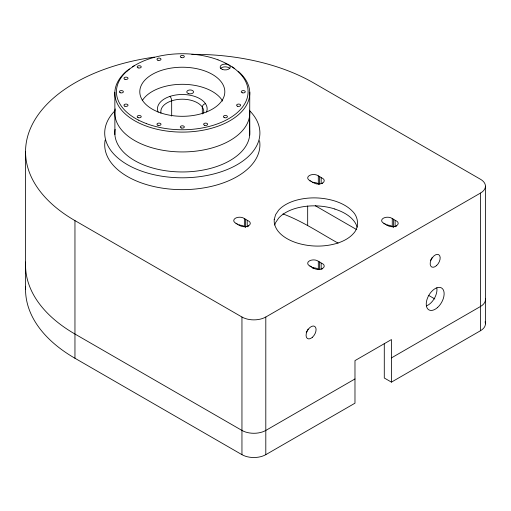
<?xml version="1.0" encoding="UTF-8"?>
<svg xmlns="http://www.w3.org/2000/svg" width="511" height="511" viewBox="0 0 511 511"><rect width="100%" height="100%" fill="white"/><g stroke="black" fill="none" stroke-linecap="round" stroke-linejoin="round"><path stroke-width="0.77" d="M114.854 92.274L114.892 134.604M485.45 323.821L485.45 186.17M274.694 225.006L275.608 222.598L278.706 218.05A39.155 22.605 0 0 1 295.154 208.514C308.056 204.739 322.064 205.032 334.884 208.98M154.341 57.111A168.687 97.39 0 0 0 31.81 125.451A168.687 97.39 0 0 0 74.957 220.605L241.952 317.018A16.869 9.741 0 0 0 265.803 317.018L480.506 193.056A16.869 9.741 0 0 0 480.506 179.284L313.518 82.871A168.687 97.39 0 0 0 191.861 54.358M354.979 378.958L265.803 430.434A16.869 9.741 0 0 1 241.952 430.434L74.957 334.028A168.687 97.39 0 0 1 25.633 262.06M391.445 357.898L480.506 306.479A16.869 9.741 0 0 0 485.361 298.59M25.633 286.288A168.687 97.39 0 0 0 74.957 358.256L241.952 454.669A16.869 9.741 0 0 0 265.803 454.669L354.979 403.185L354.979 360.613L391.445 339.56L391.445 382.132L384.285 377.999L384.285 343.405M391.445 382.132L480.506 330.706A16.869 9.741 0 0 0 485.092 321.828M282.966 213.917C302.544 221.193 319.924 233.022 338.084 243.108M315.274 205.709L356.748 229.656M428.633 295.384L434.855 298.98M115.205 108.92A67.478 38.957 0 0 0 181.169 151.933A67.478 38.957 0 0 0 249.617 110.229L249.726 131.391M249.617 110.229L249.662 135.358L249.764 92.184M480.506 193.056L480.506 330.706M384.004 223.837L384.004 223.339A5.902 3.411 0 0 1 383.365 218.197A5.902 3.411 0 0 1 392.269 218.567A5.902 3.411 0 0 1 393.464 219.257A5.902 3.411 0 0 1 395.118 220.362A5.902 3.411 0 0 1 396.485 225.773L396.485 226.271M395.118 220.362L395.118 226.833M393.464 219.257L393.464 227.216M392.269 218.567L392.269 226.526A5.902 3.411 0 0 1 393.361 227.146M384.004 223.339A5.902 3.411 0 0 0 385.198 224.029A5.902 3.411 0 0 0 387.114 224.981L387.114 225.479M385.198 224.029L385.198 224.527M310.049 181.137L310.049 180.639A5.902 3.411 0 0 1 309.411 175.503A5.902 3.411 0 0 1 318.315 175.867A5.902 3.411 0 0 1 319.509 176.557A5.902 3.411 0 0 1 321.163 177.668A5.902 3.411 0 0 1 322.53 183.079L322.53 183.57M310.049 266.531L310.049 266.033A5.902 3.411 0 0 1 309.411 260.891A5.902 3.411 0 0 1 318.315 261.262A5.902 3.411 0 0 1 319.509 261.951A5.902 3.411 0 0 1 321.163 263.063A5.902 3.411 0 0 1 322.53 268.467L322.53 268.965M321.163 177.668L321.163 183.641M321.163 263.063L321.163 269.533M319.509 176.557L319.509 184.024M319.509 261.951L319.509 269.418M318.315 175.867L318.315 183.832A5.902 3.411 0 0 1 319.062 184.215M318.315 261.262L318.315 269.227A5.902 3.411 0 0 1 318.953 269.546M310.049 180.639A5.902 3.411 0 0 0 311.244 181.328A5.902 3.411 0 0 0 313.166 182.286L313.166 182.785M310.049 266.033A5.902 3.411 0 0 0 311.244 266.723A5.902 3.411 0 0 0 313.166 267.681L313.166 268.677M311.244 181.328L311.244 181.827M311.244 266.723L311.244 267.221M307.673 206.022L307.673 225.549M265.803 317.018L265.803 454.669M236.095 223.837L236.095 223.339A5.902 3.411 0 0 1 235.456 218.197A5.902 3.411 0 0 1 244.36 218.567A5.902 3.411 0 0 1 245.555 219.257A5.902 3.411 0 0 1 247.209 220.362A5.902 3.411 0 0 1 248.576 225.773L248.576 226.271M247.209 220.362L247.209 226.833M245.555 219.257L245.555 227.216M244.36 218.567L244.36 226.526A5.902 3.411 0 0 1 245.452 227.146M241.952 317.018L241.952 454.669M236.095 223.339A5.902 3.411 0 0 0 237.289 224.029A5.902 3.411 0 0 0 239.212 224.981L239.212 225.479M237.289 224.029L237.289 224.527M202.305 113.947L202.305 107.093A3.373 2.568 -34.1 0 1 205.448 103.631A24.841 14.34 0 0 0 174.877 95.155A24.841 14.34 0 0 0 158.155 112.19M171.67 116.061L171.67 100.833A3.373 1.367 71.8 0 0 169.997 96.387M74.957 220.605L74.957 358.256M25.55 151.741L25.55 289.386M249.892 110.989A77.595 44.802 0 0 1 182.127 177.802A77.595 44.802 0 0 1 114.905 110.804M259.582 140.749A77.595 44.802 0 0 1 181.731 189.651A77.595 44.802 0 0 1 105.157 140.078M248.576 225.773A5.902 3.411 0 0 1 239.212 224.981M396.485 225.773A5.902 3.411 0 0 1 387.114 224.981M322.53 268.467A5.902 3.411 0 0 1 313.166 267.681M322.53 183.079A5.902 3.411 0 0 1 313.166 182.286M312.374 182.536A5.902 3.411 0 0 1 318.315 183.832M238.19 71.31A67.478 38.957 0 0 1 225.632 123.01A67.478 38.957 0 0 1 135.274 121.075A67.478 38.957 0 0 1 129.385 68.979M132.528 66.845A67.478 38.957 0 0 1 134.323 65.753M232.154 66.884A67.478 38.957 0 0 1 234.715 68.602M226.015 63.345A65.836 38.012 0 0 1 237.564 112.375A65.274 37.686 0 0 1 231.47 117.006A65.836 38.012 0 0 1 146.536 123.668M138.526 120.155A65.836 38.012 0 0 1 126.977 71.118M133.071 66.494A65.836 38.012 0 0 1 217.999 59.825M146.6 123.668A65.274 37.686 0 0 1 138.59 120.149M127.054 71.15A65.274 37.686 0 0 1 133.147 66.526M218.018 59.864A65.274 37.686 0 0 1 226.028 63.383M220.554 68.602A5.059 2.919 0 0 1 225.249 66.845A5.059 2.919 0 0 1 229.88 68.659M142.243 100.641A42.509 24.541 0 0 1 182.708 84.302A42.509 24.541 0 0 1 222.636 101.076M249.438 129.053A67.478 38.957 0 0 1 182.529 171.958A67.478 38.957 0 0 1 115.135 129.309M239.02 225.179A5.902 3.411 0 0 1 244.36 226.526M386.929 225.179A5.902 3.411 0 0 1 392.269 226.526M312.374 267.93A5.902 3.411 0 0 1 318.315 269.227M334.788 209.082A43.614 25.18 0 0 1 357.157 227.171M160.978 113.033A21.468 12.398 0 0 1 182.446 99.204A21.468 12.398 0 0 1 203.595 113.199M205.448 103.631A24.847 14.346 0 0 1 206.553 111.979M308.114 329.071A7.084 4.088 -60 0 1 306.223 332.137M432.217 257.423A7.084 4.088 -60 0 1 430.319 260.489M436.828 287.814A12.654 7.307 -60 0 1 426.404 305.872M274.222 219.494C273.717 224.578 276.189 229.458 279.67 233.022A44.502 25.697 0 0 0 296.929 242.955C309.749 246.902 323.757 247.196 336.66 243.421A39.155 22.605 0 0 0 353.107 233.885C359.584 227.631 358.684 216.792 352.149 210.947A44.502 25.697 0 0 0 334.884 201.015C322.064 197.067 308.056 196.773 295.16 200.548A39.155 22.605 0 0 0 278.706 210.085L275.608 214.633L274.222 219.494M222.24 69.375A5.059 2.919 0 0 0 230.231 67.292A5.059 2.919 0 0 0 223.115 64.341A5.059 2.919 0 0 0 222.24 69.375M160.729 112.912A42.509 24.541 0 0 0 224.814 91.98A42.509 24.541 0 0 0 161.38 70.403A42.509 24.541 0 0 0 160.729 112.912M188.476 93.602A3.373 1.948 -0.1 0 0 193.541 91.91A3.373 1.948 -0.1 0 0 188.482 90.223A3.373 1.948 -0.1 0 0 188.476 93.602M312.374 337.298A7.084 4.088 -60 0 0 314.623 326.325A7.084 4.088 -60 0 0 306.242 333.753A7.084 4.088 -60 0 0 312.374 337.298M436.471 265.65A7.084 4.088 -60 0 0 438.719 254.676A7.084 4.088 -60 0 0 430.339 262.111A7.084 4.088 -60 0 0 436.471 265.65M437.505 307.545A12.654 7.307 -60 0 0 441.517 287.949A12.654 7.307 -60 0 0 426.544 301.222A12.654 7.307 -60 0 0 437.505 307.545M181.296 57.583A2.025 1.169 0 0 0 184.33 56.574A2.025 1.169 0 0 0 181.296 55.558A2.025 1.169 0 0 0 181.296 57.583M157.912 60.241A2.025 1.169 0 0 0 161.003 59.289A2.025 1.169 0 0 0 158.033 58.222A2.025 1.169 0 0 0 157.912 60.241M138.104 67.861A2.025 1.169 0 0 0 141.228 66.941A2.025 1.169 0 0 0 138.289 65.836A2.025 1.169 0 0 0 138.104 67.861M124.952 79.301A2.025 1.169 0 0 0 128.018 78.317A2.025 1.169 0 0 0 125.01 77.276A2.025 1.169 0 0 0 124.952 79.301M120.187 92.721A2.025 1.169 0 0 0 123.368 91.871A2.025 1.169 0 0 0 120.5 90.703A2.025 1.169 0 0 0 120.187 92.721M124.837 106.192A2.025 1.169 0 0 0 128.012 105.33A2.025 1.169 0 0 0 125.131 104.174A2.025 1.169 0 0 0 124.837 106.192M138.021 117.594A2.025 1.169 0 0 0 141.221 116.77A2.025 1.169 0 0 0 138.379 115.582A2.025 1.169 0 0 0 138.021 117.594M157.944 125.278A2.025 1.169 0 0 0 161.01 124.294A2.025 1.169 0 0 0 158.001 123.26A2.025 1.169 0 0 0 157.944 125.278M181.296 127.967A2.025 1.169 0 0 0 184.33 126.958A2.025 1.169 0 0 0 181.296 125.942A2.025 1.169 0 0 0 181.296 127.967M204.477 125.24A2.025 1.169 0 0 0 207.651 124.377A2.025 1.169 0 0 0 204.777 123.221A2.025 1.169 0 0 0 204.477 125.24M224.399 117.664A2.025 1.169 0 0 0 227.433 116.649A2.025 1.169 0 0 0 224.399 115.639A2.025 1.169 0 0 0 224.399 117.664M237.583 106.237A2.025 1.169 0 0 0 240.649 105.253A2.025 1.169 0 0 0 237.641 104.212A2.025 1.169 0 0 0 237.583 106.237M242.252 92.778A2.025 1.169 0 0 0 245.286 91.763A2.025 1.169 0 0 0 242.252 90.754A2.025 1.169 0 0 0 242.252 92.778"/></g></svg>
